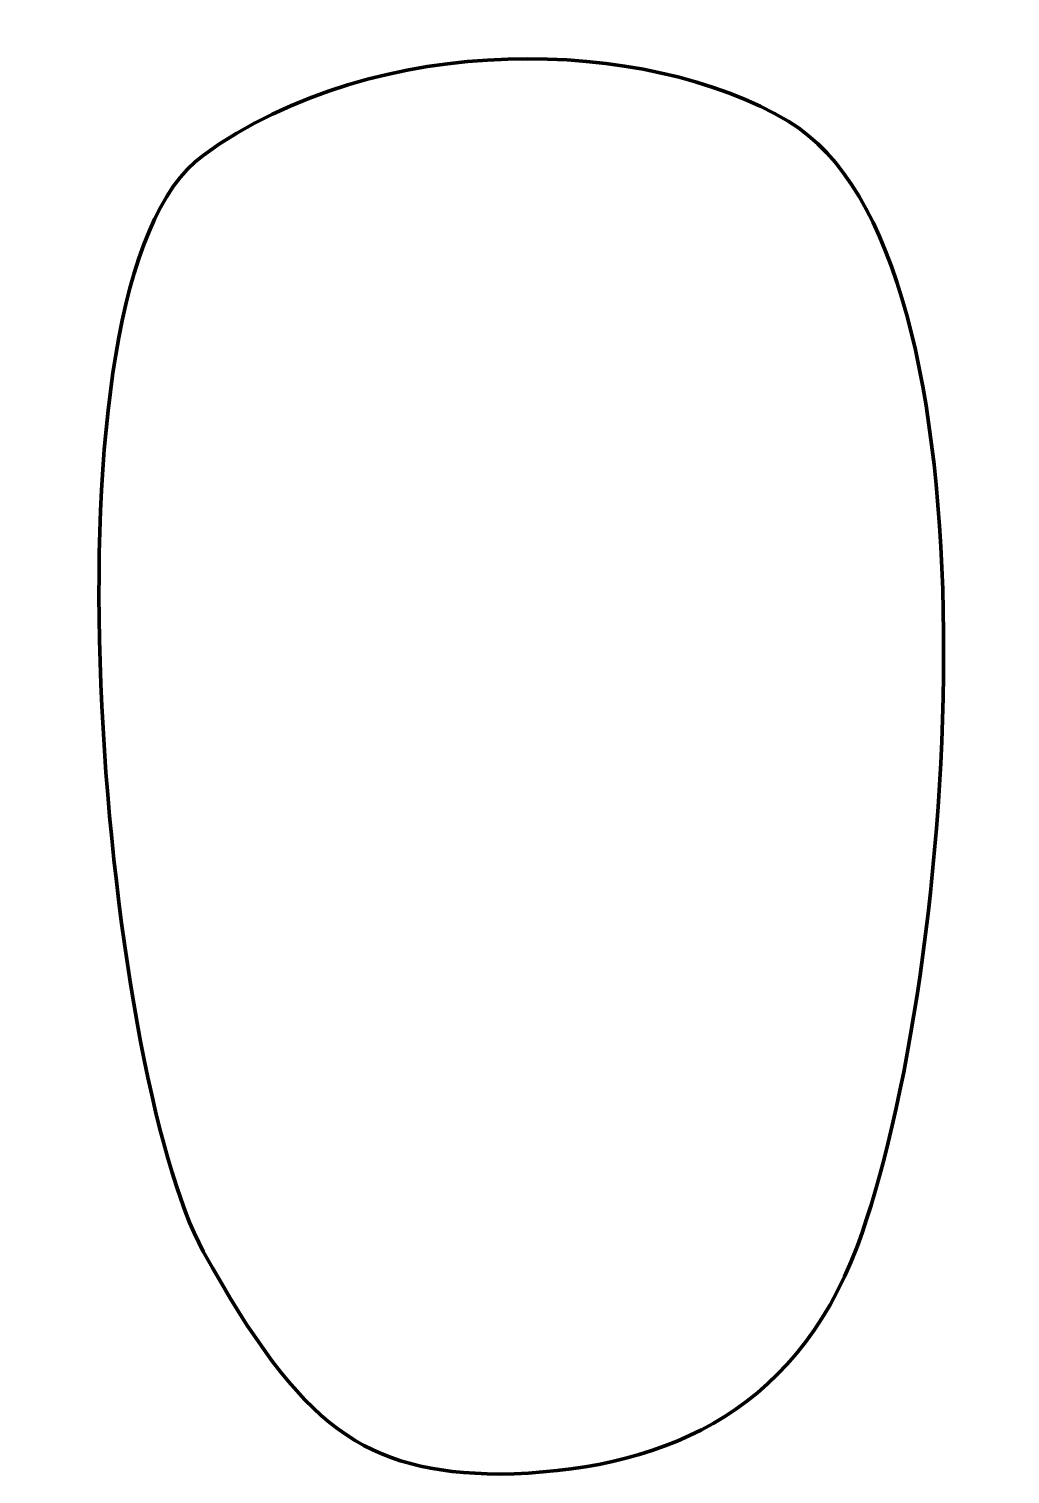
# Model space of a CAD drawing. Header units: centimetres. Extents: x 14.48 to 17.46, y 5.3 to 9.68.
import ezdxf

# ---------------------------------------------------------------- set-up
doc = ezdxf.new("R2010")
doc.units = ezdxf.units.CM
doc.header["$MEASUREMENT"] = 0
doc.layers.add('Ebene 1', color=7, linetype='Continuous')

msp = doc.modelspace()

# ---------------------------------------------------------------- linework, layer by layer
at = {"layer": 'Ebene 1', "color": 250, "lineweight": 200}
msp.add_open_spline([(15.91036, 5.29991), (15.5029, 5.30492), (15.31085, 5.43492), (15.01169, 5.97545), (15.01169, 5.97545), (14.71253, 6.51598), (14.48251, 8.91604), (15.01094, 9.29969), (15.01094, 9.29969), (15.53937, 9.68334), (16.35554, 9.66046), (16.78682, 9.40306), (16.78682, 9.40306), (17.45982, 9.00141), (17.30029, 6.80808), (16.99651, 5.99267), (16.99651, 5.99267), (16.8025, 5.47191), (16.38576, 5.30754), (15.91036, 5.29991)], degree=3, knots=[0, 0, 0, 0, 0.1666667, 0.1666667, 0.1666667, 0.1666667, 0.3333333, 0.3333333, 0.3333333, 0.3333333, 0.5, 0.5, 0.5, 0.5, 0.6666667, 0.6666667, 0.6666667, 0.6666667, 1, 1, 1, 1], dxfattribs=at)

doc.saveas('drawing.dxf')
